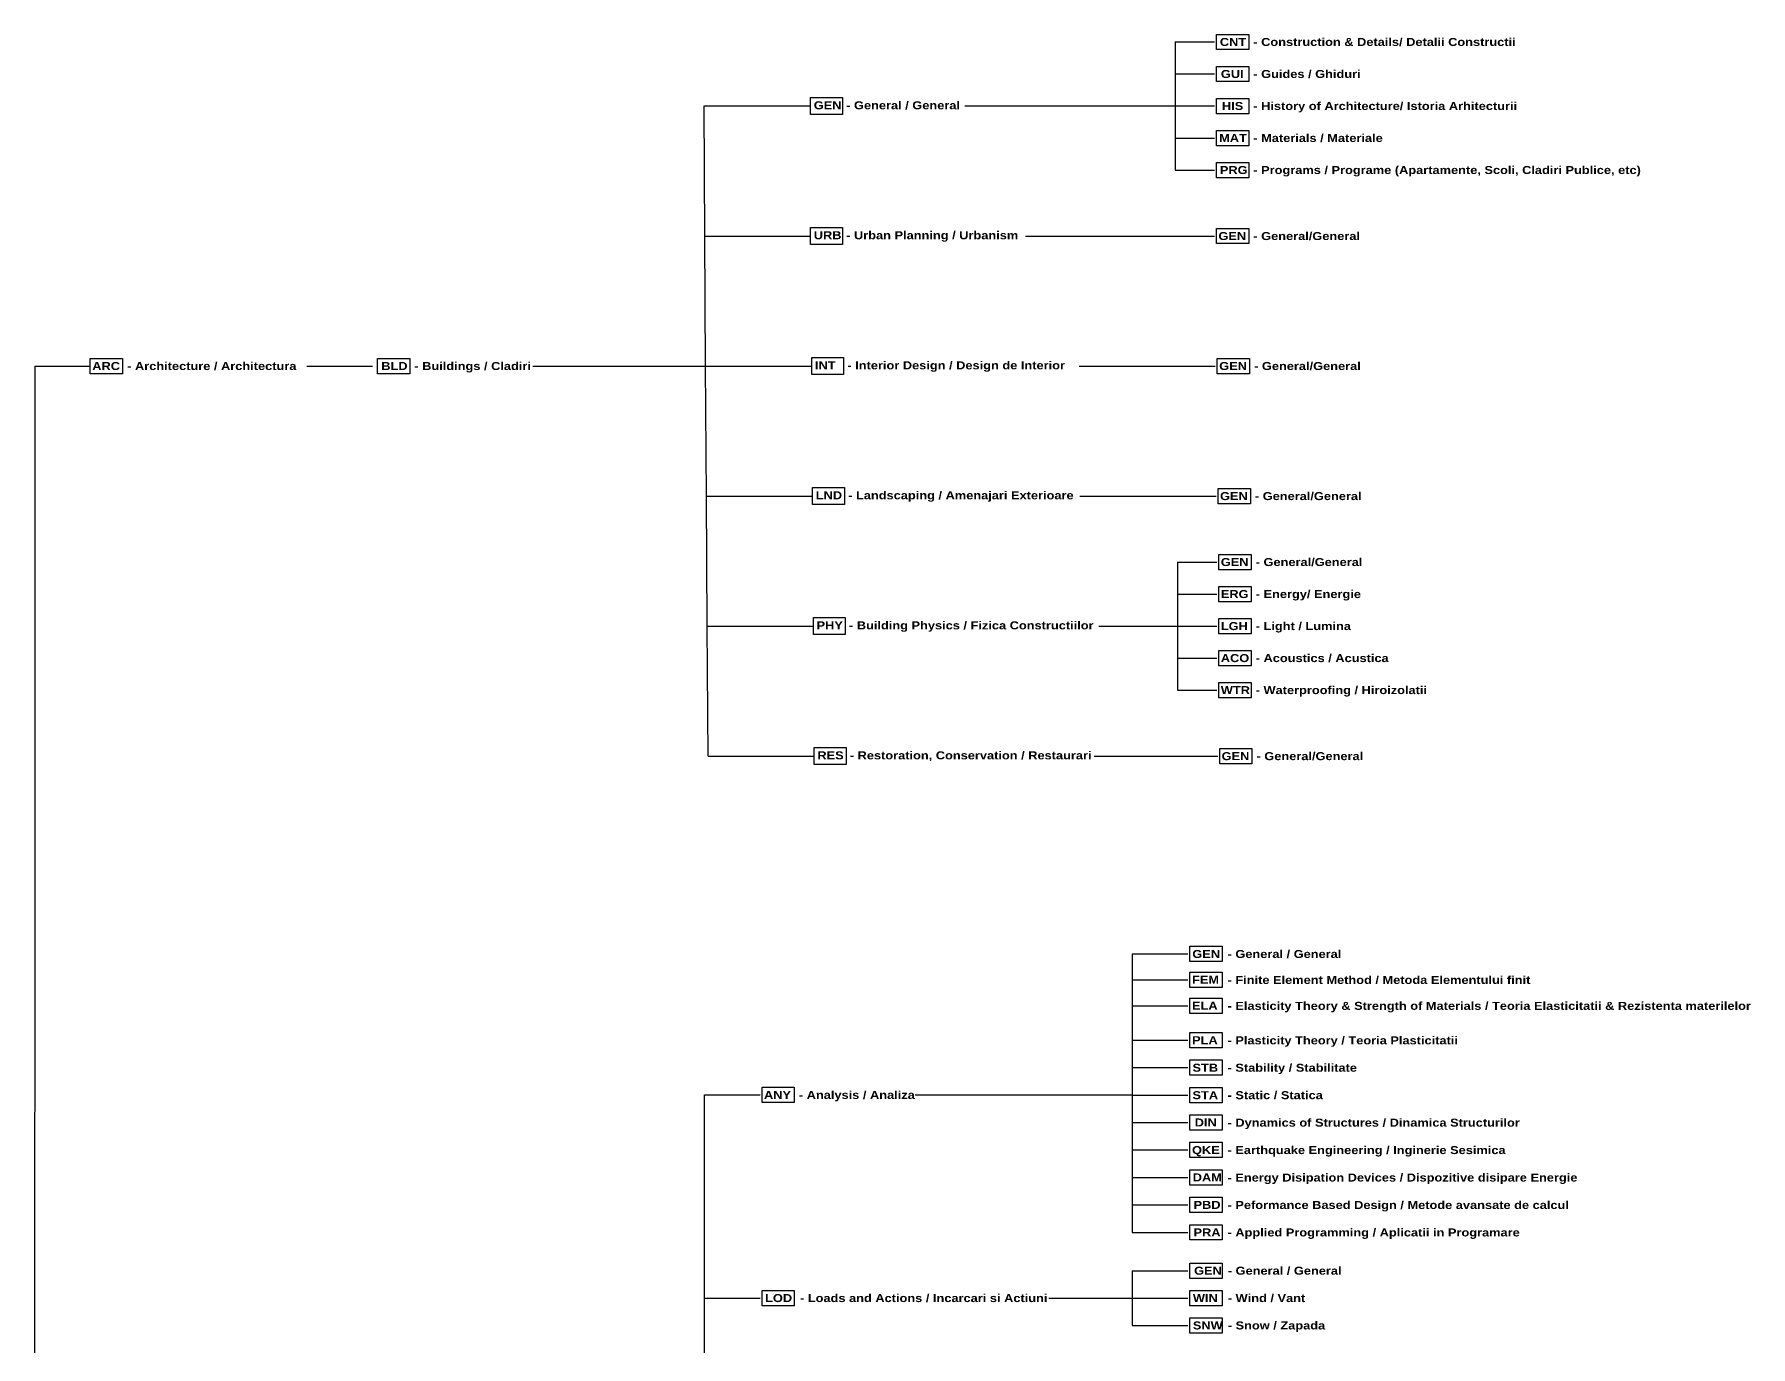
# Model space of a CAD drawing. Header units: metres. Extents: x 670 to 1407, y -2770 to -142.
# Drawn here: x 1193 to 1407.5, y -373.8 to -209.9 of the extents above; entities that cross this region are included whole.
import ezdxf

# ---------------------------------------------------------------- set-up
doc = ezdxf.new("R2010")
doc.units = ezdxf.units.M
doc.styles.add('Arial Black', font='ariblk.ttf')

msp = doc.modelspace()

# ---------------------------------------------------------------- linework, layer by layer
for p, q in [((1337.37, -323.8), (1341.41, -323.8)), ((1337.37, -325.71), (1337.37, -323.8)), ((1341.41, -323.8), (1341.41, -325.71)), ((1341.41, -325.71), (1337.37, -325.71)), ((1337.37, -327.04), (1341.41, -327.04)), ((1337.37, -328.95), (1337.37, -327.04)), ((1341.41, -327.04), (1341.41, -328.95)), ((1341.41, -328.95), (1337.37, -328.95)), ((1337.37, -330.27), (1341.41, -330.27)), ((1337.37, -332.19), (1337.37, -330.27)), ((1341.41, -332.19), (1337.37, -332.19)), ((1341.41, -330.27), (1341.41, -332.19)), ((1337.37, -334.58), (1341.41, -334.58)), ((1337.37, -336.5), (1337.37, -334.58)), ((1341.41, -336.5), (1337.37, -336.5)), ((1341.41, -334.58), (1341.41, -336.5)), ((1337.37, -338), (1341.41, -338)), ((1337.37, -339.92), (1337.37, -338)), ((1341.41, -338), (1341.41, -339.92)), ((1341.41, -339.92), (1337.37, -339.92)), ((1337.37, -341.43), (1341.41, -341.43)), ((1337.37, -343.35), (1337.37, -341.43)), ((1341.41, -341.43), (1341.41, -343.35)), ((1341.41, -343.35), (1337.37, -343.35)), ((1337.37, -344.87), (1341.41, -344.87)), ((1337.37, -346.78), (1337.37, -344.87)), ((1341.41, -344.87), (1341.41, -346.78)), ((1341.41, -346.78), (1337.37, -346.78)), ((1337.37, -348.3), (1341.41, -348.3)), ((1337.37, -350.21), (1337.37, -348.3)), ((1341.41, -348.3), (1341.41, -350.21)), ((1341.41, -350.21), (1337.37, -350.21)), ((1337.37, -351.73), (1341.41, -351.73)), ((1337.37, -353.64), (1337.37, -351.73)), ((1341.41, -353.64), (1337.37, -353.64)), ((1341.41, -351.73), (1341.41, -353.64)), ((1337.37, -355.16), (1341.41, -355.16)), ((1337.37, -357.07), (1337.37, -355.16)), ((1341.41, -355.16), (1341.41, -357.07)), ((1341.41, -357.07), (1337.37, -357.07)), ((1337.37, -358.59), (1341.41, -358.59)), ((1337.37, -360.5), (1337.37, -358.59)), ((1341.41, -358.59), (1341.41, -360.5)), ((1341.41, -360.5), (1337.37, -360.5))]:
    msp.add_line(p, q)
at = {"color": 8}
for p, q in [((1330.18, -324.76), (1337.12, -324.76)), ((1330.18, -324.76), (1330.18, -327.99)), ((1330.18, -327.99), (1337.12, -327.99)), ((1330.18, -327.99), (1330.18, -331.23)), ((1330.18, -331.23), (1337.12, -331.23)), ((1330.18, -331.23), (1330.18, -335.54)), ((1330.18, -335.54), (1337.12, -335.54)), ((1330.18, -335.54), (1330.18, -338.96)), ((1330.18, -338.95), (1330.18, -342.38)), ((1330.18, -338.96), (1337.12, -338.96)), ((1276.68, -342.38), (1276.68, -535.24)), ((1330.18, -342.39), (1337.12, -342.39)), ((1330.18, -342.39), (1330.18, -345.82)), ((1330.18, -345.82), (1337.12, -345.82)), ((1330.18, -345.82), (1330.18, -349.25)), ((1330.18, -349.25), (1337.12, -349.25)), ((1330.18, -349.25), (1330.18, -352.68)), ((1330.18, -352.68), (1330.18, -356.12)), ((1330.18, -352.68), (1337.12, -352.68)), ((1330.18, -356.12), (1337.12, -356.12)), ((1330.18, -356.12), (1330.18, -359.55)), ((1330.18, -359.55), (1337.12, -359.55)), ((1330.18, -364.34), (1330.18, -371.18))]:
    msp.add_line(p, q, dxfattribs=at)
for points in [[(1340.71, -209.87), (1344.74, -209.87), (1344.74, -211.78), (1340.71, -211.78)], [(1340.71, -213.87), (1344.74, -213.87), (1344.74, -215.78), (1340.71, -215.78)], [(1289.99, -217.77), (1293.97, -217.77), (1293.97, -219.88), (1289.99, -219.88)], [(1340.71, -217.87), (1344.74, -217.87), (1344.74, -219.78), (1340.71, -219.78)], [(1340.71, -221.87), (1344.74, -221.87), (1344.74, -223.78), (1340.71, -223.78)], [(1340.71, -225.87), (1344.74, -225.87), (1344.74, -227.78), (1340.71, -227.78)], [(1289.99, -234.01), (1293.97, -234.01), (1293.97, -236.13), (1289.99, -236.13)], [(1340.71, -234.11), (1344.74, -234.11), (1344.74, -236.02), (1340.71, -236.02)], [(1199.99, -250.36), (1204.03, -250.36), (1204.03, -252.27), (1199.99, -252.27)], [(1235.87, -250.36), (1239.91, -250.36), (1239.91, -252.27), (1235.87, -252.27)], [(1290.14, -250.25), (1294.12, -250.25), (1294.12, -252.37), (1290.14, -252.37)], [(1340.81, -250.36), (1344.84, -250.36), (1344.84, -252.27), (1340.81, -252.27)], [(1290.24, -266.5), (1294.22, -266.5), (1294.22, -268.62), (1290.24, -268.62)], [(1340.91, -266.6), (1344.94, -266.6), (1344.94, -268.51), (1340.91, -268.51)], [(1341.01, -274.84), (1345.04, -274.84), (1345.04, -276.76), (1341.01, -276.76)], [(1341.01, -278.84), (1345.04, -278.84), (1345.04, -280.76), (1341.01, -280.76)], [(1290.34, -282.74), (1294.32, -282.74), (1294.32, -284.86), (1290.34, -284.86)], [(1341.01, -282.84), (1345.04, -282.84), (1345.04, -284.76), (1341.01, -284.76)], [(1341.01, -286.84), (1345.04, -286.84), (1345.04, -288.76), (1341.01, -288.76)], [(1341.01, -290.84), (1345.04, -290.84), (1345.04, -292.76), (1341.01, -292.76)], [(1290.44, -298.99), (1294.42, -298.99), (1294.42, -301.1), (1290.44, -301.1)], [(1341.11, -299.09), (1345.14, -299.09), (1345.14, -301), (1341.11, -301)], [(1283.93, -341.42), (1287.96, -341.42), (1287.96, -343.34), (1283.93, -343.34)], [(1337.37, -363.38), (1341.41, -363.38), (1341.41, -365.3), (1337.37, -365.3)], [(1283.93, -366.8), (1287.96, -366.8), (1287.96, -368.72), (1283.93, -368.72)], [(1337.37, -366.8), (1341.41, -366.8), (1341.41, -368.72), (1337.37, -368.72)], [(1337.37, -370.22), (1341.41, -370.22), (1341.41, -372.13), (1337.37, -372.13)]]:
    msp.add_lwpolyline(points, close=True)
for points in [[(1335.55, -210.82), (1340.46, -210.82)], [(1335.55, -210.82), (1335.55, -226.82)], [(1335.55, -214.82), (1340.46, -214.82)], [(1276.78, -235.07), (1276.68, -218.82)], [(1276.73, -218.82), (1289.99, -218.82)], [(1309.26, -218.82), (1335.55, -218.82)], [(1335.55, -218.82), (1340.46, -218.82)], [(1335.55, -222.82), (1340.46, -222.82)], [(1335.55, -226.82), (1340.46, -226.82)], [(1276.78, -235.07), (1289.99, -235.07)], [(1276.88, -251.31), (1276.78, -235.07)], [(1316.86, -235.07), (1340.46, -235.07)], [(1193.05, -251.31), (1193, -623.99)], [(1193.05, -251.31), (1199.99, -251.31)], [(1227.03, -251.31), (1235.27, -251.31)], [(1255.29, -251.31), (1276.88, -251.31)], [(1276.88, -251.31), (1290.14, -251.31)], [(1276.98, -267.56), (1276.88, -251.31)], [(1323.55, -251.31), (1340.56, -251.31)], [(1276.98, -267.56), (1290.24, -267.56)], [(1277.08, -283.8), (1276.98, -267.56)], [(1323.65, -267.56), (1340.66, -267.56)], [(1335.85, -275.8), (1335.85, -291.8)], [(1335.85, -275.8), (1340.76, -275.8)], [(1335.85, -279.8), (1340.76, -279.8)], [(1277.08, -283.8), (1290.34, -283.8)], [(1277.18, -300.05), (1277.08, -283.8)], [(1326.01, -283.8), (1335.85, -283.8)], [(1335.85, -283.8), (1340.76, -283.8)], [(1335.85, -287.8), (1340.76, -287.8)], [(1335.85, -291.8), (1340.76, -291.8)], [(1277.18, -300.05), (1290.44, -300.05)], [(1325.44, -300.05), (1340.86, -300.05)], [(1276.73, -342.38), (1283.68, -342.38)], [(1303.05, -342.38), (1330.18, -342.38)], [(1330.18, -364.34), (1337.12, -364.34)], [(1276.73, -367.76), (1283.68, -367.76)], [(1319.78, -367.76), (1330.18, -367.76)], [(1330.18, -367.76), (1337.12, -367.76)], [(1330.18, -371.18), (1337.12, -371.18)]]:
    msp.add_lwpolyline(points, dxfattribs=at)

# ---------------------------------------------------------------- texts
at = {"style": 'Arial Black'}
for s, p in [('GEN', (1337.69, -325.27)), ('- General / General', (1342.09, -325.27)), ('FEM', (1337.65, -328.49)), ('- Finite Element Method / Metoda Elementului finit', (1342.09, -328.51)), ('ELA', (1337.65, -331.73)), ('- Elasticity Theory & Strength of Materials / Teoria Elasticitatii & Rezistenta materilelor', (1342.09, -331.75)), ('PLA', (1337.66, -336.04)), ('- Plasticity Theory / Teoria Plasticitatii', (1342.09, -336.06)), ('STB', (1337.71, -339.48)), ('- Stability / Stabilitate', (1342.09, -339.48)), ('STA', (1337.71, -342.91)), ('- Static / Statica', (1342.09, -342.91)), ('DIN', (1337.99, -346.32)), ('- Dynamics of Structures / Dinamica Structurilor', (1342.09, -346.34)), ('QKE', (1337.65, -349.77)), ('- Earthquake Engineering / Inginerie Sesimica', (1342.09, -349.77)), ('DAM', (1337.74, -353.18)), ('- Energy Disipation Devices / Dispozitive disipare Energie', (1342.09, -353.2)), ('PBD', (1337.84, -356.62)), ('- Peformance Based Design / Metode avansate de calcul', (1342.09, -356.63)), ('PRA', (1337.84, -360.05)), ('- Applied Programming / Aplicatii in Programare', (1342.09, -360.06))]:
    msp.add_text(s, height=1, dxfattribs=at).set_placement(p)
at = {"char_height": 1, "attachment_point": 1, "style": 'Arial Black'}
for s, width, insert in [('CNT ', 3.7953, (1341.13, -210.32)), ('- Construction & Details/ Detalii Constructii', 43.3922, (1345.31, -210.32)), ('GUI ', 3.7953, (1341.26, -214.32)), ('- Guides / Ghiduri', 27.2427, (1345.31, -214.32)), ('GEN  ', 3.2278, (1290.39, -218.23)), ('- General / General', 39.803, (1294.44, -218.23)), ('HIS ', 3.7953, (1341.39, -218.32)), ('- History of Architecture/ Istoria Arhitecturii', 35.9705, (1345.31, -218.32)), ('MAT ', 3.7953, (1341.04, -222.32)), ('- Materials / Materiale', 27.2427, (1345.31, -222.32)), ('PRG ', 3.7953, (1341.13, -226.32)), ('- Programs / Programe (Apartamente, Scoli, Cladiri Publice, etc)', 54.4357, (1345.31, -226.32)), ('URB  ', 3.2278, (1290.39, -234.47)), ('- Urban Planning / Urbanism', 39.803, (1294.44, -234.47)), ('GEN ', 27.2427, (1340.95, -234.57)), ('- General/General', 16.0169, (1345.31, -234.57)), ('ARC ', 27.2427, (1200.24, -250.81)), ('- Architecture / Architectura', 27.2427, (1204.6, -250.81)), ('BLD ', 3.7953, (1236.35, -250.81)), ('- Buildings / Cladiri', 27.2427, (1240.48, -250.81)), ('INT  ', 3.2278, (1290.54, -250.72)), ('- Interior Design / Design de Interior', 39.803, (1294.59, -250.72)), ('GEN ', 27.2427, (1341.05, -250.81)), ('- General/General', 15.0599, (1345.41, -250.81)), ('LND  ', 3.2278, (1290.64, -266.96)), ('- Landscaping / Amenajari Exterioare', 39.803, (1294.69, -266.96)), ('GEN ', 27.2427, (1341.15, -267.06)), ('- General/General', 14.5287, (1345.51, -267.06)), ('GEN ', 27.2427, (1341.25, -275.3)), ('- General/General', 15.0721, (1345.61, -275.3)), ('ERG ', 27.2427, (1341.25, -279.3)), ('- Energy/ Energie', 14.766, (1345.61, -279.3)), ('PHY  ', 3.2278, (1290.74, -283.21)), ('- Building Physics / Fizica Constructiilor', 39.803, (1294.79, -283.21)), ('LGH ', 27.2427, (1341.25, -283.3)), ('- Light / Lumina', 13.4879, (1345.61, -283.3)), ('ACO ', 27.2427, (1341.25, -287.3)), ('- Acoustics / Acustica', 18.3445, (1345.61, -287.3)), ('WTR ', 27.2427, (1341.25, -291.3)), ('- Waterproofing / Hiroizolatii', 22.9229, (1345.61, -291.3)), ('RES  ', 3.2278, (1290.84, -299.45)), ('- Restoration, Conservation / Restaurari', 39.803, (1294.89, -299.45)), ('GEN ', 27.2427, (1341.35, -299.55)), ('- General/General', 43.3922, (1345.71, -299.55)), ('ANY ', 27.2427, (1284.17, -341.88)), ('- Analysis / Analiza', 27.2427, (1288.53, -341.88)), ('GEN ', 27.2427, (1337.91, -363.84)), ('- General / General', 43.4067, (1342.12, -363.84)), ('LOD ', 27.2427, (1284.31, -367.26)), ('- Loads and Actions / Incarcari si Actiuni', 31.0857, (1288.67, -367.26)), ('WIN ', 27.2427, (1337.76, -367.26)), ('- Wind / Vant', 43.4067, (1342.12, -367.26)), ('SNW ', 27.2427, (1337.76, -370.68)), ('- Snow / Zapada', 43.4067, (1342.12, -370.68))]:
    msp.add_mtext_dynamic_manual_height_columns(s, width=width, gutter_width=1, heights=[0], dxfattribs=dict(at, insert=insert))

doc.saveas('drawing.dxf')
